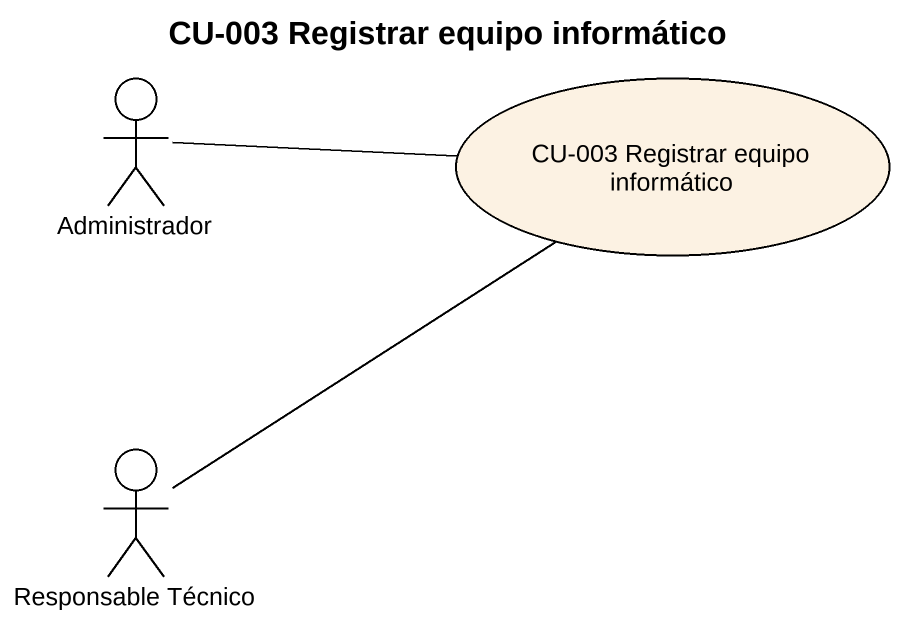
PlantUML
@startuml
title CU-003 Registrar equipo informático
actor Administrador
usecase "CU-003 Registrar equipo informático" as CU_003_Registrar_equipo
actor "Responsable Técnico" as Responsable_Técnico
CU_003_Registrar_equipo -left- Administrador
CU_003_Registrar_equipo -- Responsable_Técnico
@enduml
